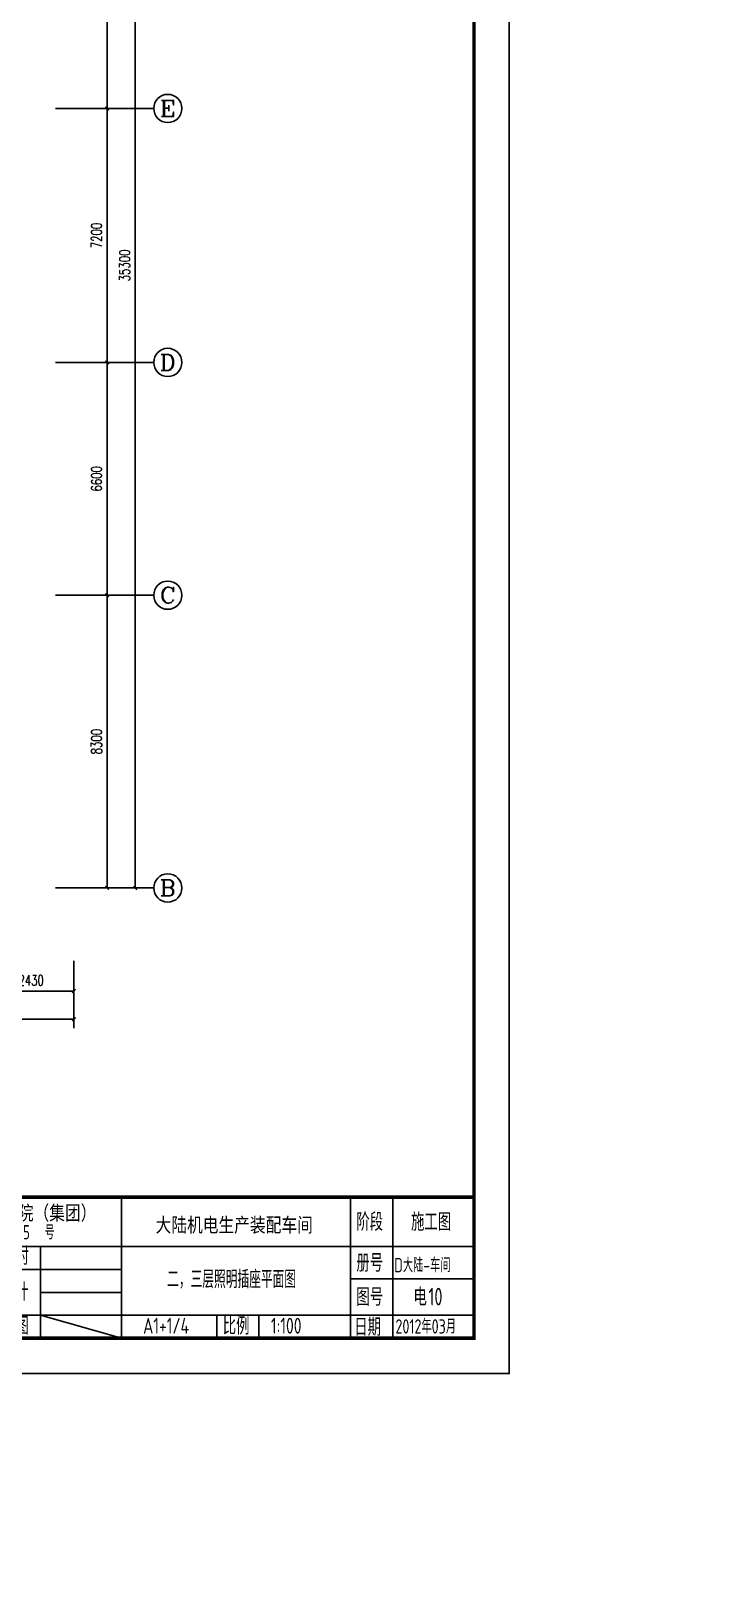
# Model space of a CAD drawing. Extents: x 2166032 to 5302137, y 581493 to 2416206.
# Drawn here: x 2525051 to 2544354, y 1105586 to 1149311 of the extents above; entities that cross this region are included whole.
import ezdxf
from ezdxf.enums import TextEntityAlignment as Align

# ---------------------------------------------------------------- set-up
doc = ezdxf.new("R2010")
doc.units = 0
doc.header["$LTSCALE"] = 1000
doc.header["$MEASUREMENT"] = 0
for name, color, linetype in [('AXIS', 3, 'Continuous'), ('AXIS_TEXT', 7, 'Continuous'), ('PUB_TEXT', 7, 'Continuous'), ('PUB_TITLE', 137, 'Continuous')]:
    doc.layers.add(name, color=color, linetype=linetype)
doc.styles.add('-黑体', font='simhei.ttf', dxfattribs={"width": 0.8})
doc.styles.add('_TCH_AXIS', font='complex_.ttf')
doc.styles.add('COMPLEX', font='complex_.ttf')
doc.styles.add('DIM_FONT', font='simplex_.ttf', dxfattribs={"width": 0.7})
doc.styles.add('TSSD_REIN', font='tssdeng.shx', dxfattribs={"width": 0.7, "bigfont": 'tssdchn.shx'})
doc.dimstyles.new('DIMN', dxfattribs={"dimtxt": 300, "dimasz": 100, "dimexe": 250, "dimexo": 300, "dimgap": 150, "dimtad": 1, "dimdec": 0, "dimzin": 0, "dimdsep": 46, "dimtxsty": 'DIM_FONT', "dimblk": 'ARCHTICK', "dimcen": 0.09, "dimclrt": 7, "dimazin": 2, "dimtfac": 1, "dimtdec": 0, "dimtix": 1, "dimtmove": 2, "dimatfit": 3, "dimldrblk": 'ARCHTICK', "dimfxl": 1, "dimtolj": 1, "dimtzin": 0, "dimarcsym": 0})

# ---------------------------------------------------------------- blocks, each defined once
blk = doc.blocks.new('$图签$00000001')
blk.add_line((-123, 6.5), (-100, 0))
at = {"layer": 'PUB_TITLE'}
for p, q in [((-100, 0), (-100, 40)), ((-35, 0), (-35, 40)), ((-23, 0), (-23, 40)), ((-180, 26), (0, 26)), ((-162, 0), (-162, 26)), ((-139, 0), (-139, 26)), ((-123, 0), (-123, 26)), ((-180, 19.5), (-100, 19.5)), ((-180, 13.28), (-139, 13.28)), ((-35, 16.86), (0, 16.86)), ((-123, 13), (-100, 13)), ((-180, 6.5), (0, 6.5)), ((-73, 0), (-73, 6.5)), ((-61, 0), (-61, 6.5))]:
    blk.add_line(p, q, dxfattribs=at)
at = {"layer": 'PUB_TITLE', "const_width": 1}
blk.add_lwpolyline([(-180, 0), (-180, 40), (0, 40)], dxfattribs=at)
at = {"layer": 'PUB_TITLE'}
blk.add_lwpolyline([(0, 40), (-180, 40), (-180, 0), (0, 0)], close=True, dxfattribs=at)
at = {"layer": 'PUB_TEXT', "style": 'TSSD_REIN'}
for s, height, width, p in [('阶段', 5, 0.8, (-33.39, 30.46)), ('施工图', 5, 0.8, (-17.87, 30.46)), ('建设部发甲设证书', 4, 0.7, (-165.53, 28.06)), ('A111001255', 4, 0.7, (-143.13, 28.06)), ('号', 4, 0.7, (-121.8, 28.06)), ('审', 5, 0.75, (-176.74, 20.78)), ('定', 5, 0.75, (-171.1, 20.78)), ('校 对', 5, 0.8, (-136.27, 20.81)), ('册号', 5, 0.8, (-33.39, 18.85)), ('D大陆-车间', 4.05, 0.75, (-22.67, 18.71)), ('项目负责人', 4.5, 0.75, (-179.02, 14.53)), ('审 核', 5, 0.75, (-176.96, 7.62)), ('设 计', 5, 0.8, (-136.37, 10.62)), ('图号', 5, 0.8, (-33.39, 9.19)), ('电', 5, 0.8, (-17.17, 9.21)), ('专业负责人', 4.5, 0.75, (-179.03, 1.3)), ('制 图', 5, 0.8, (-136.37, 1.02)), ('A1+1/4', 4.5, 0.75, (-93.87, 1.3)), ('比例', 5, 0.8, (-71.29, 1.01)), ('1:100', 4.5, 0.75, (-57.61, 1.3)), ('日期', 5, 0.8, (-33.97, 0.67)), ('2012年03月', 4.05, 0.75, (-22.29, 1.33))]:
    blk.add_text(s, height=height, dxfattribs=dict(at, width=width)).set_placement(p)
at = {"layer": 'PUB_TITLE', "color": 7, "style": '-黑体', "width": 0.8}
blk.add_text('中国航天建筑设计研究院（集团）', height=4.0889, dxfattribs=at).set_placement((-174.05, 33.5))
blk.add_text('大陆机电生产装配车间', height=4.089, dxfattribs=at).set_placement((-68.03, 30.09), align=Align.CENTER)
blk = doc.blocks.new('_ArchTick')
at = {"color": 0, "linetype": 'ByBlock', "const_width": 0.4}
blk.add_lwpolyline([(-0.5, -0.5), (0.5, 0.5)], dxfattribs=at)
blk = doc.blocks.new('*D2838')
at = {"layer": 'AXIS', "color": 0, "lineweight": -2}
for p, q in [((2523843, 1122949), (2523843, 1121838)), ((2526273, 1122949), (2526273, 1121838)), ((2523843, 1122088), (2526273, 1122088))]:
    blk.add_line(p, q, dxfattribs=at)
at = {"layer": 'Defpoints', "color": 0}
for p in [(2523843, 1123249), (2526273, 1123249), (2526273, 1122088)]:
    blk.add_point(p, dxfattribs=at)
at = {"layer": 'AXIS', "color": 0, "lineweight": -2, "xscale": 100, "yscale": 100, "zscale": 100, "rotation": 180}
blk.add_blockref('_ArchTick', (2523843, 1122088), dxfattribs=at)
at = {"layer": 'AXIS', "color": 0, "lineweight": -2, "xscale": 100, "yscale": 100, "zscale": 100}
blk.add_blockref('_ArchTick', (2526273, 1122088), dxfattribs=at)
at = {"layer": 'AXIS', "color": 7, "insert": (2525058, 1122393), "char_height": 300, "attachment_point": 5, "style": 'DIM_FONT'}
blk.add_mtext('\\A1;2430', dxfattribs=at)
blk = doc.blocks.new('*D2839')
at = {"layer": 'AXIS', "color": 0, "lineweight": -2}
for p, q in [((2448443, 1122649), (2448443, 1121038)), ((2526273, 1122649), (2526273, 1121038)), ((2448443, 1121288), (2526273, 1121288))]:
    blk.add_line(p, q, dxfattribs=at)
at = {"layer": 'Defpoints', "color": 0}
for p in [(2448443, 1122949), (2526273, 1122949), (2526273, 1121288)]:
    blk.add_point(p, dxfattribs=at)
at = {"layer": 'AXIS', "color": 0, "lineweight": -2, "xscale": 100, "yscale": 100, "zscale": 100, "rotation": 180}
blk.add_blockref('_ArchTick', (2448443, 1121288), dxfattribs=at)
at = {"layer": 'AXIS', "color": 0, "lineweight": -2, "xscale": 100, "yscale": 100, "zscale": 100}
blk.add_blockref('_ArchTick', (2526273, 1121288), dxfattribs=at)
at = {"layer": 'AXIS', "color": 7, "insert": (2487358, 1121590), "char_height": 300, "attachment_point": 5, "style": 'DIM_FONT'}
blk.add_mtext('\\A1;77830', dxfattribs=at)
blk = doc.blocks.new('*D2840')
at = {"layer": 'AXIS', "color": 0, "lineweight": -2}
for p, q in [((2526765, 1133311), (2527465, 1133311)), ((2527215, 1125011), (2527215, 1133311)), ((2526765, 1125011), (2527465, 1125011))]:
    blk.add_line(p, q, dxfattribs=at)
at = {"layer": 'Defpoints', "color": 0}
for p in [(2526465, 1133311), (2527215, 1133311), (2526465, 1125011)]:
    blk.add_point(p, dxfattribs=at)
at = {"layer": 'AXIS', "color": 0, "lineweight": -2, "xscale": 100, "yscale": 100, "zscale": 100}
for p, rotation in [((2527215, 1133311), 90), ((2527215, 1125011), 270)]:
    blk.add_blockref('_ArchTick', p, dxfattribs=dict(at, rotation=rotation))
at = {"layer": 'AXIS', "color": 7, "insert": (2526913, 1129161), "char_height": 300, "attachment_point": 5, "rotation": 90, "style": 'DIM_FONT'}
blk.add_mtext('\\A1;8300', dxfattribs=at)
blk = doc.blocks.new('*D2841')
at = {"layer": 'AXIS', "color": 0, "lineweight": -2}
for p, q in [((2526765, 1139911), (2527465, 1139911)), ((2527215, 1133311), (2527215, 1139911)), ((2526765, 1133311), (2527465, 1133311))]:
    blk.add_line(p, q, dxfattribs=at)
at = {"layer": 'Defpoints', "color": 0}
for p in [(2526465, 1139911), (2527215, 1139911), (2526465, 1133311)]:
    blk.add_point(p, dxfattribs=at)
at = {"layer": 'AXIS', "color": 0, "lineweight": -2, "xscale": 100, "yscale": 100, "zscale": 100}
for p, rotation in [((2527215, 1139911), 90), ((2527215, 1133311), 270)]:
    blk.add_blockref('_ArchTick', p, dxfattribs=dict(at, rotation=rotation))
at = {"layer": 'AXIS', "color": 7, "insert": (2526913, 1136611), "char_height": 300, "attachment_point": 5, "rotation": 90, "style": 'DIM_FONT'}
blk.add_mtext('\\A1;6600', dxfattribs=at)
blk = doc.blocks.new('*D2842')
at = {"layer": 'AXIS', "color": 0, "lineweight": -2}
for p, q in [((2526765, 1147111), (2527465, 1147111)), ((2527215, 1139911), (2527215, 1147111)), ((2526765, 1139911), (2527465, 1139911))]:
    blk.add_line(p, q, dxfattribs=at)
at = {"layer": 'Defpoints', "color": 0}
for p in [(2526465, 1147111), (2527215, 1147111), (2526465, 1139911)]:
    blk.add_point(p, dxfattribs=at)
at = {"layer": 'AXIS', "color": 0, "lineweight": -2, "xscale": 100, "yscale": 100, "zscale": 100}
for p, rotation in [((2527215, 1147111), 90), ((2527215, 1139911), 270)]:
    blk.add_blockref('_ArchTick', p, dxfattribs=dict(at, rotation=rotation))
at = {"layer": 'AXIS', "color": 7, "insert": (2526913, 1143511), "char_height": 300, "attachment_point": 5, "rotation": 90, "style": 'DIM_FONT'}
blk.add_mtext('\\A1;7200', dxfattribs=at)
blk = doc.blocks.new('*D2843')
at = {"layer": 'AXIS', "color": 0, "lineweight": -2}
for p, q in [((2526765, 1153711), (2527465, 1153711)), ((2527215, 1147111), (2527215, 1153711)), ((2526765, 1147111), (2527465, 1147111))]:
    blk.add_line(p, q, dxfattribs=at)
at = {"layer": 'Defpoints', "color": 0}
for p in [(2526465, 1153711), (2527215, 1153711), (2526465, 1147111)]:
    blk.add_point(p, dxfattribs=at)
at = {"layer": 'AXIS', "color": 0, "lineweight": -2, "xscale": 100, "yscale": 100, "zscale": 100}
for p, rotation in [((2527215, 1153711), 90), ((2527215, 1147111), 270)]:
    blk.add_blockref('_ArchTick', p, dxfattribs=dict(at, rotation=rotation))
at = {"layer": 'AXIS', "color": 7, "insert": (2526913, 1150411), "char_height": 300, "attachment_point": 5, "rotation": 90, "style": 'DIM_FONT'}
blk.add_mtext('\\A1;6600', dxfattribs=at)
blk = doc.blocks.new('*D2845')
at = {"layer": 'AXIS', "color": 0, "lineweight": -2}
for p, q in [((2526765, 1160311), (2528265, 1160311)), ((2528015, 1125011), (2528015, 1160311)), ((2526765, 1125011), (2528265, 1125011))]:
    blk.add_line(p, q, dxfattribs=at)
at = {"layer": 'Defpoints', "color": 0}
for p in [(2526465, 1160311), (2528015, 1160311), (2526465, 1125011)]:
    blk.add_point(p, dxfattribs=at)
at = {"layer": 'AXIS', "color": 0, "lineweight": -2, "xscale": 100, "yscale": 100, "zscale": 100}
for p, rotation in [((2528015, 1160311), 90), ((2528015, 1125011), 270)]:
    blk.add_blockref('_ArchTick', p, dxfattribs=dict(at, rotation=rotation))
at = {"layer": 'AXIS', "color": 7, "insert": (2527713, 1142661), "char_height": 300, "attachment_point": 5, "rotation": 90, "style": 'DIM_FONT'}
blk.add_mtext('\\A1;35300', dxfattribs=at)
blk = doc.blocks.new('_AXISO')
blk.add_circle((0, 0), 0.5)
at = {"layer": 'AXIS_TEXT', "style": 'COMPLEX', "width": 1.171875}
blk.add_attdef('A', text='', height=0.56, dxfattribs=at).set_placement((-0.25, -0.28), (0.25, -0.28), align=Align.FIT)

msp = doc.modelspace()

# ---------------------------------------------------------------- linework, layer by layer
msp.add_circle((2604640.5, 1020101.3), 438608.5)
at = {"layer": 'AXIS'}
for p, q in [((2525747.6, 1147111.3), (2528537.4, 1147111.3)), ((2525747.6, 1139911.3), (2528537.4, 1139911.3)), ((2525747.6, 1133311.3), (2528537.4, 1133311.3)), ((2525747.6, 1125011.3), (2528537.4, 1125011.3))]:
    msp.add_line(p, q, dxfattribs=at)
at = {"layer": 'PUB_TITLE'}
msp.add_lwpolyline([(2433524.2, 1111245.9), (2538624.2, 1111245.9), (2538624.2, 1170645.9), (2433524.2, 1170645.9)], close=True, dxfattribs=at)
at = {"layer": 'PUB_TITLE', "const_width": 100}
msp.add_lwpolyline([(2436024.2, 1112245.9), (2537624.2, 1112245.9), (2537624.2, 1169645.9), (2436024.2, 1169645.9)], close=True, dxfattribs=at)

# ---------------------------------------------------------------- block references
at = {"layer": 'AXIS'}
ref = msp.add_blockref('_AXISO', (2528937.4, 1147111.3), dxfattribs=dict(at, xscale=800, yscale=800, zscale=800))
ref.add_attrib('A', 'E', dxfattribs={"layer": 'AXIS_TEXT', "height": 452.5, "style": '_TCH_AXIS'}).set_placement((2528711.1, 1146885.1), (2529163.6, 1146885.1), align=Align.FIT)
ref = msp.add_blockref('_AXISO', (2528937.4, 1139911.3), dxfattribs=dict(at, xscale=800, yscale=800, zscale=800))
ref.add_attrib('A', 'D', dxfattribs={"layer": 'AXIS_TEXT', "height": 452.5, "style": '_TCH_AXIS', "width": 0.95528}).set_placement((2528711.1, 1139685.1), (2529163.6, 1139685.1), align=Align.FIT)
ref = msp.add_blockref('_AXISO', (2528937.4, 1133311.3), dxfattribs=dict(at, xscale=800, yscale=800, zscale=800))
ref.add_attrib('A', 'C', dxfattribs={"layer": 'AXIS_TEXT', "height": 452.5, "style": '_TCH_AXIS'}).set_placement((2528711.1, 1133085.1), (2529163.6, 1133085.1), align=Align.FIT)
ref = msp.add_blockref('_AXISO', (2528937.4, 1125011.3), dxfattribs=dict(at, xscale=800, yscale=800, zscale=800))
ref.add_attrib('A', 'B', dxfattribs={"layer": 'AXIS_TEXT', "height": 452.5, "style": '_TCH_AXIS', "width": 0.95528}).set_placement((2528711.1, 1124785.1), (2529163.6, 1124785.1), align=Align.FIT)
at = {"layer": 'PUB_TITLE', "xscale": 100, "yscale": 100, "zscale": 100}
msp.add_blockref('$图签$00000001', (2537624.2, 1112245.9), dxfattribs=at)

# ---------------------------------------------------------------- texts
at = {"layer": 'PUB_TEXT', "style": 'TSSD_REIN', "width": 0.7}
for s, p in [('二，三层照明插座平面图', (2528918.3, 1113666.1)), ('10', (2536334, 1113175.9))]:
    msp.add_text(s, height=500, dxfattribs=at).set_placement(p)

# ---------------------------------------------------------------- dimensions: what is measured, and where the dimension line sits
at = {"layer": 'AXIS'}
for p1, p2, distance, picture, middle in [((2526465.5, 1125011.3), (2526465.5, 1160311.3), -1549, '*D2845', (2527713.1, 1142661.3)), ((2526465.5, 1147111.3), (2526465.5, 1153711.3), -749, '*D2843', (2526913.1, 1150411.3)), ((2526465.5, 1139911.3), (2526465.5, 1147111.3), -749, '*D2842', (2526913.1, 1143511.3)), ((2526465.5, 1133311.3), (2526465.5, 1139911.3), -749, '*D2841', (2526913.1, 1136611.3)), ((2526465.5, 1125011.3), (2526465.5, 1133311.3), -749, '*D2840', (2526913.1, 1129161.3)), ((2448442.8, 1122949.2), (2526272.8, 1122949.2), -1660.8, '*D2839', (2487357.8, 1121589.8)), ((2523842.8, 1123249.2), (2526272.8, 1123249.2), -1160.8, '*D2838', (2525057.8, 1122393.2))]:
    dim = msp.add_aligned_dim(p1=p1, p2=p2, distance=distance, dimstyle='DIMN', dxfattribs=at)
    dim.commit()
    dim.dimension.update_dxf_attribs({"geometry": picture, "text_midpoint": middle})

doc.saveas('drawing.dxf')
